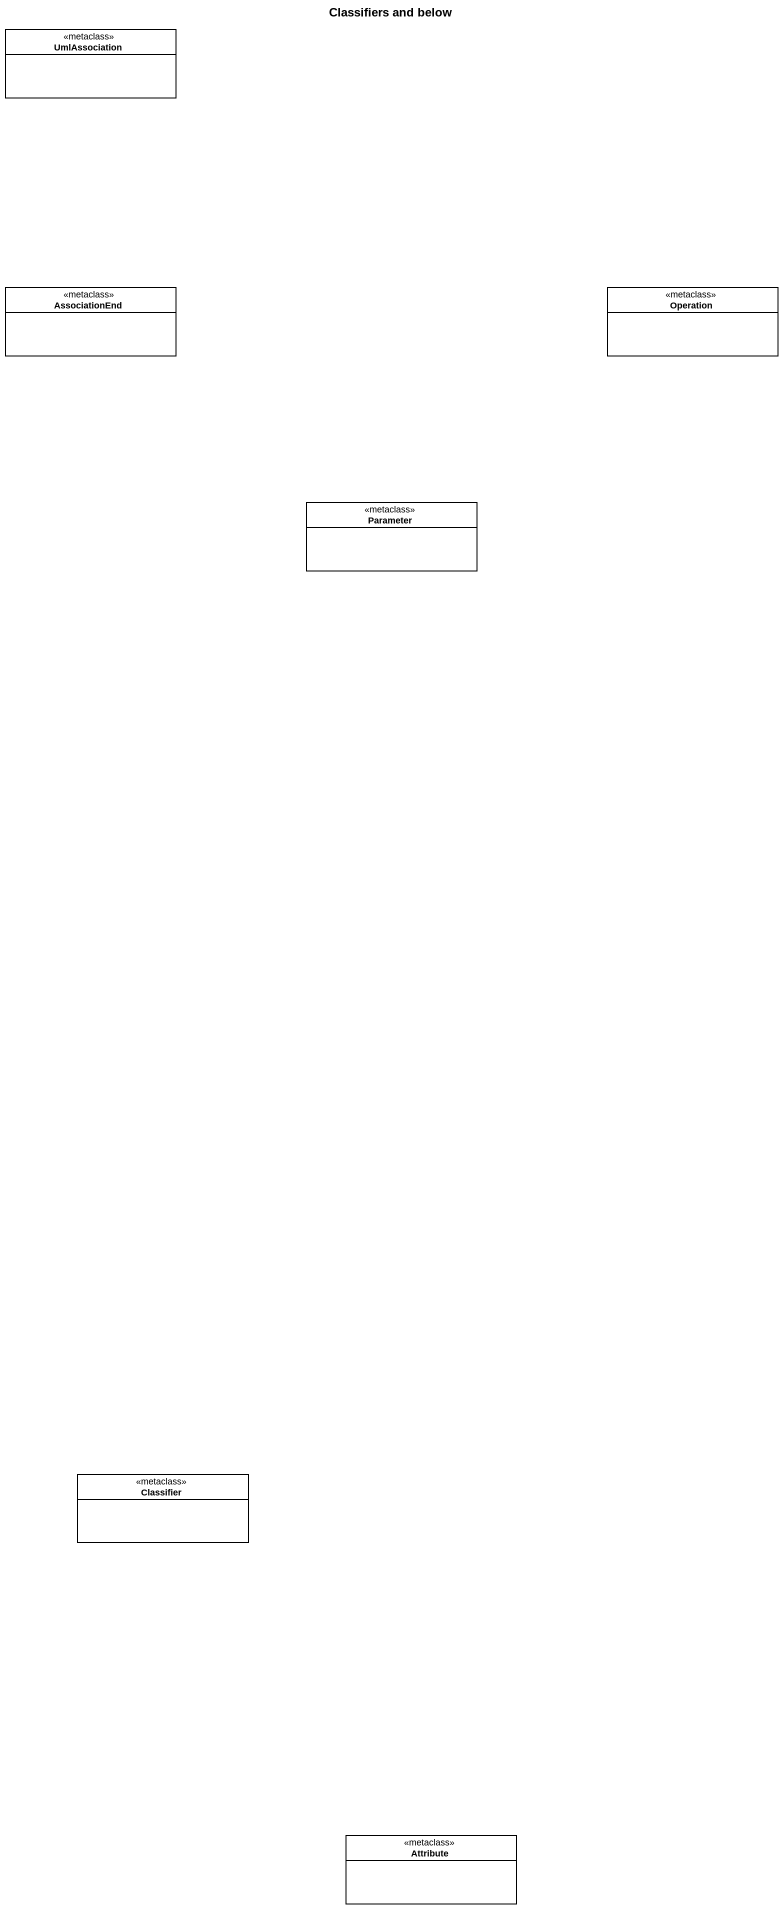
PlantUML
@startuml
title Classifiers and below
hide circle
hide empty members
class UmlAssociation <<metaclass>> #FFFFFF
class AssociationEnd <<metaclass>> #FFFFFF
class Operation <<metaclass>> #FFFFFF
class Parameter <<metaclass>> #FFFFFF
class Classifier <<metaclass>> #FFFFFF
class Attribute <<metaclass>> #FFFFFF
@enduml
